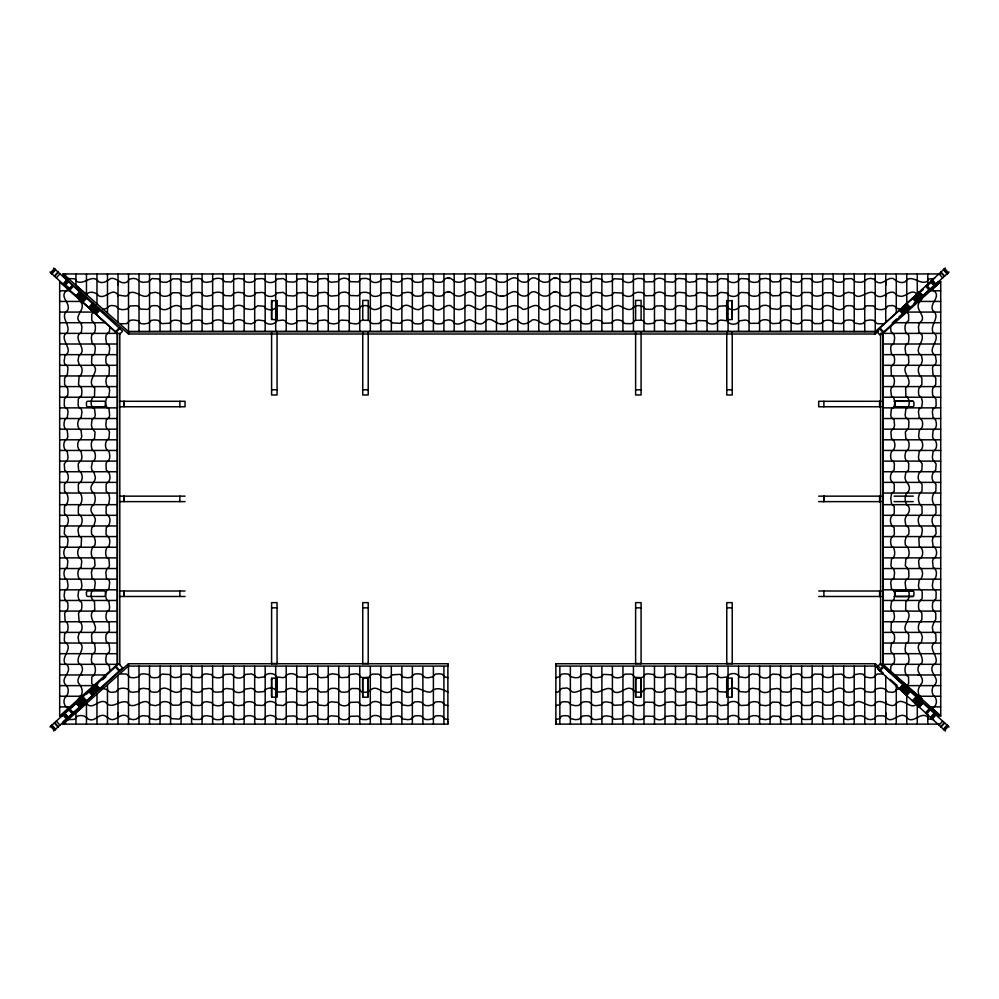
<?xml version="1.0" encoding="UTF-8"?>
<svg xmlns="http://www.w3.org/2000/svg" width="999" height="999" viewBox="0 0 999 999"><rect width="100%" height="100%" fill="white"/><g stroke="black" fill="none" stroke-linecap="round" stroke-linejoin="round"><path stroke-width="1.5" d="M59.678 715.996L59.678 281.706L117.407 333.366L119.805 333.366L119.793 664.335L117.407 664.335L59.678 715.996L62.063 715.996L75.924 703.596M65.422 724.05L65.422 722.04C67.395 716.87 75.262 722.252 76.399 716.745C80.282 714.372 85.602 715.571 88.199 719.105C93.419 721.715 96.266 717.282 100.212 715.759C105.869 713.436 107.817 719.979 112.737 719.655C117.932 718.968 121.441 712.624 127.785 716.47L129.258 718.743L133.004 719.667L136.164 719.168L138.998 717.22A8.679 7.842 0 0 1 142.932 715.696L148.114 716.121L150.387 718.756L155.869 719.63L158.566 719.118L160.926 716.37C164.161 715.309 169.48 714.984 171.353 718.581L179.008 719.143L181.631 716.695L186.139 715.734L189.66 716.058L193.619 719.405L199.65 719.48L201.311 718.943L203.659 716.133L206.781 715.671L211.925 716.62L213.099 718.568C216.833 720.491 222.502 720.316 224.725 716.295L231.256 716.021L234.216 718.843L238.124 719.655L243.219 719.005L245.542 716.221C249.425 714.997 254.021 715.434 256.169 719.093L262.437 719.467L264.248 718.706C266.508 714.06 274.737 714.485 276.985 718.993L283.279 719.517L287.762 716.208L293.494 715.896L295.579 716.358L297.914 718.893L303.883 719.442L306.968 718.468L308.216 716.47L314.348 715.746L316.558 716.308L318.906 719.03L324.65 719.605L326.973 719.105L329.295 716.37L331.368 715.771L337.849 716.383C340.334 720.816 348.127 721.078 350.249 716.333L358.329 716.108L360.564 718.805L362.425 719.492L366.271 719.63L369.992 718.356C371.94 713.998 379.782 714.809 381.918 718.855L389.56 719.28L392.207 716.708L397.415 715.821L400.212 716.271L402.759 718.943L407.717 719.655L410.564 719.292L414.672 715.908L418.082 715.671L421.066 716.033L425.124 719.417L428.409 719.655L432.842 718.643L435.489 715.958L438.836 715.659L442.045 716.021L444.443 718.668L447.877 719.617M75.949 724.05L75.949 712.699L86.463 703.371L86.463 724.05M96.965 724.05L96.965 693.88M107.467 724.05L107.467 685.027M117.994 724.05L117.994 676.148M128.509 724.05L128.509 667.282M128.509 334.003L128.509 331.593L63.087 273.951L63.087 276.361L128.509 334.003L875.249 334.003L878.745 330.919M139.011 724.038L139.011 666.108M149.525 724.05L149.525 666.121M160.052 724.05L160.052 666.146M170.567 724.038L170.567 666.158M179.857 596.478L179.857 591.008M179.857 501.623L179.857 496.153M179.857 406.768L179.857 401.298M181.081 724.05L181.081 666.183M191.583 724.05L191.583 666.196M202.098 724.05L202.098 666.221M212.625 724.05L212.625 666.246M223.127 724.05L223.127 666.258M233.641 724.05L233.641 666.283M244.156 724.05L244.156 666.296M254.683 724.05L254.683 666.321M265.185 724.05L265.185 666.345M271.603 332.467L271.603 394.98L277.06 394.98L277.073 332.467M271.603 319.618L271.603 300.412M275.687 724.038L275.687 666.358M277.073 319.618L277.073 300.412M286.214 724.038L286.214 666.37M296.703 724.038L296.703 666.395M307.242 724.038L307.242 666.42M317.744 724.038L317.744 666.433M328.259 724.038L328.259 666.458M338.761 724.038L338.773 666.47M349.263 724.038L349.263 666.495M359.777 724.038L359.777 666.508M362.749 332.467L362.737 394.98L368.206 394.98L368.206 332.467M362.749 319.618L362.749 300.412L368.206 300.412L368.206 319.618M370.304 724.038L370.304 666.533M380.819 724.038L380.819 666.545M391.333 724.038L391.333 666.57M401.86 724.038L401.86 666.583M412.362 724.038L412.362 666.608M422.877 724.038L422.877 666.633M433.391 724.038L433.391 666.645M443.906 724.038L443.906 666.67M447.877 724.113L447.877 663.736L128.496 663.748L63.074 721.778L63.074 724.113L447.877 724.113L447.877 721.765M939.135 724.113L555.869 724.113L555.869 663.736L875.249 663.736L879.844 667.807M559.852 724.038L559.852 666.67M570.367 724.038L570.367 666.645M580.869 724.038L580.869 666.633M591.396 724.038L591.396 666.608M601.885 724.038L601.885 666.583M612.412 724.038L612.412 666.57M622.926 724.038L622.926 666.545M633.441 724.038L633.441 666.533M635.626 332.467L635.626 394.98L641.083 394.98L641.083 332.467M635.626 319.618L635.626 300.412L641.096 300.412L641.096 319.618M643.968 724.038L643.968 666.508M654.482 724.038L654.482 666.483M664.984 724.038L664.984 666.47M675.486 724.038L675.486 666.458M686.001 724.038L686.001 666.433M696.515 724.038L696.515 666.408M707.042 724.038L707.042 666.395M717.544 724.038L717.544 666.37M726.76 332.467L726.76 394.98L732.23 394.98L732.23 332.467M726.76 319.618L726.76 300.412M728.059 724.038L728.059 666.358M732.23 319.618L732.23 300.412M738.573 724.038L738.573 666.333M749.063 724.038L749.063 666.308M759.602 724.038L759.602 666.296M770.104 724.038L770.104 666.283M780.619 724.038L780.619 666.258M791.121 724.038L791.121 666.233M801.66 724.038L801.66 666.221M812.162 724.038L812.162 666.196M822.676 724.038L822.676 666.183M833.178 724.038L833.178 666.158M917.282 274.026L917.282 294.555L923.151 289.385L875.249 331.593L833.178 331.518L833.178 274.026M843.705 724.038L843.705 666.133M854.22 724.038L854.22 666.121M864.734 724.038L864.747 666.096M875.236 724.038L875.236 667.282M875.249 334.003L875.249 331.593L128.509 331.593L191.596 331.468L191.596 274.013M885.751 724.038L885.751 676.148M933.615 719.58L928.633 718.955L927.347 716.745C920.079 711.113 912.549 725.561 906.418 716.932C899.1 710.601 891.67 725.736 885.763 716.807L885.763 712.899M896.278 724.038L896.278 685.027M906.78 724.038L906.78 695.267M917.294 724.038L917.294 703.533C910.613 710.776 904.882 698.089 897.402 702.297C891.183 711.4 884.065 698.164 876.235 702.334L874.212 704.944C867.294 708.628 858.828 695.891 853.433 704.72L848.413 705.681L844.255 704.395C842.494 700.374 835.863 701.186 833.054 703.596M927.796 724.038L927.796 714.035M117.283 599.288L117.407 333.366L117.407 664.335L117.283 600.461L59.74 600.461M940.646 290.809L930.544 290.809L940.721 281.706L882.991 333.366L882.991 664.335L940.721 715.996L940.721 281.706L938.323 281.706L914.073 303.396M117.994 296.428L118.007 295.08C112.412 286.601 105.969 299.513 98.826 295.841C96.179 292.133 89.111 290.647 86.463 294.43L86.463 274.013M170.579 294.106L170.579 274.013M833.178 704.595L833.178 703.808M885.751 702.834L885.763 701.473M633.304 307.904L635.314 305.894L638.523 305.569L641.92 305.869L643.955 307.58M359.815 690.234L361.825 691.982L365.222 692.282L368.431 691.957L370.492 689.847M370.354 690.159C377.46 683.678 382.867 696.066 390.447 691.508C396.166 682.841 403.246 694.829 410.389 691.945C416.233 683.528 423.539 693.019 430.669 692.107C435.739 686.338 442.482 688.96 447.939 692.232M633.378 307.729C628.683 312.287 623.376 307.055 618.856 305.607C612.787 304.395 608.054 313.736 602.135 307.692C597.065 301.486 591.308 309.253 586.113 309.553C580.881 309.365 575.674 301.573 570.354 307.442C565.272 313.848 560.002 305.594 554.695 305.594C550.099 306.368 546.728 312.45 540.884 308.616C535.414 301.011 529.32 309.603 523.026 309.378C516.008 303.359 510.851 305.607 503.908 309.465A7.83 7.03 0 0 1 502.947 309.378M822.664 322.065L823.263 321.166C826.623 319.805 832.13 319.218 833.928 323.177L841.707 323.651L845.878 320.267L849.4 319.98L852.447 320.392L854.982 323.139L859.789 323.938L863.049 323.526L865.446 320.729L870.154 319.967L873.388 320.279L877.209 323.664L883.116 323.801M128.521 307.542L130.17 305.944L136.463 305.731L138.187 306.268L140.497 309.053L146.903 309.378L148.651 308.828L151.086 306.081L153.846 305.594L157.567 305.794L160.514 308.516C167.932 313.261 172.802 302.01 180.394 306.681L182.53 309.028L190.797 308.616C192.395 304.383 199.138 304.807 202.098 307.08M181.019 675.799L180.494 676.56C177.16 677.946 171.603 678.558 169.842 674.562L162.075 674.063L157.904 677.472L154.408 677.772L151.324 677.372L148.776 674.6L144.018 673.788L140.722 674.188L138.299 677.01L133.616 677.797L130.382 677.472L126.536 674.063L120.629 673.925M328.259 690.321L330.657 688.498L334.116 688.274L337.038 688.661L341.134 692.032L344.505 692.245L347.527 691.882L351.536 688.511L357.879 688.573L359.777 690.134M749.063 675.499L747.727 677.135L745.366 677.709L739.597 676.91C737.374 672.302 729.083 672.477 726.872 677.035L720.729 677.659L718.631 676.985C716.358 672.464 708.316 672.639 705.943 676.947L697.926 677.235L695.604 674.662L689.597 673.838L687.287 674.375L684.902 677.122L682.854 677.684L676.872 677.26L674.3 674.425L671.166 673.801L665.883 674.575L664.01 677.047L662.062 677.634L655.794 677.235L653.558 674.487L648.051 673.801L645.441 674.213L643.194 676.935L641.37 677.609L634.84 677.322L632.617 674.65L630.806 674.063L624.8 674.2L622.202 676.698C618.93 678.408 613.461 678.608 611.55 674.824L603.558 674.362L601.011 677.047L596.078 677.772L593.219 677.409L589.085 674.025L585.714 673.788L582.704 674.138L578.608 677.522L575.312 677.772L570.928 676.773L568.256 674.075L564.885 673.788L561.675 674.15L559.29 676.798L555.869 677.734M254.695 322.227L256.006 320.629L258.329 320.042L264.148 320.816C266.396 325.387 274.625 325.249 276.86 320.729L282.979 320.08L285.115 320.741C287.412 325.237 295.417 325.1 297.814 320.804L305.819 320.517L308.154 323.077L314.148 323.876L316.471 323.351L318.856 320.617L324.513 320.005L326.898 320.479L329.458 323.301L333.853 323.938L337.862 323.152L339.747 320.691L341.67 320.117L347.952 320.504L350.199 323.239L355.681 323.913L358.291 323.514L360.552 320.816L362.375 320.142L368.893 320.429L371.128 323.077L372.939 323.651L378.946 323.539L381.556 321.054C384.815 319.368 390.297 319.118 392.207 322.902L400.199 323.364L402.759 320.691L407.692 319.98L410.552 320.342L414.685 323.701L418.057 323.938L421.054 323.589L425.162 320.217L428.459 319.98L432.829 320.966L435.514 323.651L438.898 323.938L442.095 323.576L444.468 320.941C447.739 319.368 452.522 319.168 454.183 323.089C460.214 326.486 464.373 320.242 469.617 319.668C474.513 320.966 479.732 327.347 484.915 321.616C489.922 315.746 494.93 323.114 499.85 323.851A7.83 7.03 0 0 0 500.811 323.763M359.79 307.58L361.838 305.856L365.234 305.569L368.444 305.881L370.479 307.954M359.79 307.68L357.892 309.253L351.536 309.315L347.54 305.969L341.146 305.819L337.038 309.166L334.128 309.54L330.669 309.328L326.523 305.956L323.751 305.582L318.569 306.418L316.096 309.116L313.374 309.54L309.565 309.303L306.755 306.568L303.034 305.756L297.552 306.593L296.303 308.391C292.645 310.115 286.963 310.214 284.827 306.193L278.434 305.781L276.623 306.543C274.338 311.126 266.159 310.701 263.886 306.256L257.717 305.731L253.184 309.091L250.899 309.503L245.117 308.716C243.157 304.158 234.653 304.158 232.53 308.616L226.411 309.353L224.263 308.654L221.691 306.019L219.555 305.644L213.886 306.131L211.626 308.828L209.528 309.44L203.172 308.828L202.098 307.118M643.968 690.134L645.866 688.573L652.222 688.511L656.218 691.882L659.253 692.245L662.612 692.032L666.72 688.661L669.63 688.274L673.089 688.498L675.486 690.309M328.259 690.359L326.511 691.895L320.304 692.082L316.084 688.711L309.553 688.523L306.743 691.271L303.034 692.095L297.54 691.246L296.291 689.435C292.645 687.712 286.925 687.612 284.827 691.658L278.434 692.07L276.611 691.296C274.363 686.688 266.121 687.112 263.886 691.583L257.705 692.12L255.744 691.433L253.172 688.736L250.886 688.323L245.117 689.11C243.157 693.681 234.628 693.706 232.53 689.21L226.398 688.473L224.263 689.173L221.678 691.82L216.146 692.195L213.886 691.708L211.613 688.998L209.515 688.386L203.172 688.998C201.486 693.331 195.379 692.856 191.92 691.158L190.784 689.21L185.002 688.373L182.517 688.798L180.382 691.158C172.777 695.866 167.932 684.54 160.502 689.31L157.567 692.045L153.846 692.245L151.074 691.77L148.639 688.998L143.469 688.286L140.484 688.773L138.174 691.57L133.142 692.27L130.157 691.895L127.922 689.198C123.901 687.512 118.244 687.649 115.909 691.845L112.575 692.27A4.608 4.158 0 0 1 107.467 689.76M502.947 296.016A6.818 6.119 0 0 0 503.958 296.091C508.678 295.017 513.811 288.099 518.681 293.881C521.515 296.978 527.909 297.04 530.182 292.957C536.251 288.574 539.61 297.078 545.529 296.079C550.961 296.478 552.872 288.411 559.19 293.132L561.675 295.854L564.897 296.216L568.244 295.929L572.302 292.557L578.596 292.482L582.667 295.854L585.639 296.216L589.06 295.979L593.181 292.62L596.028 292.257L600.998 292.969L603.558 295.629L606.381 296.054L611.55 295.18L614.185 292.62L621.84 293.057C623.913 296.965 631.83 297.939 633.753 293.544L637.512 292.27L641.346 292.42L643.194 293.107L645.416 295.779L653.496 295.542C655.594 290.771 663.423 291.134 665.908 295.504L672.414 296.104L674.462 295.504L676.798 292.794L679.12 292.307L684.852 292.869L687.212 295.592L689.447 296.141L695.541 295.404L696.79 293.406L699.924 292.457L705.856 293.019L708.179 295.542L710.314 295.991L716.021 295.667L720.529 292.382L726.773 292.919C729.033 297.415 737.237 297.777 739.51 293.169L741.358 292.42L747.614 292.819C749.725 296.541 754.382 296.84 758.229 295.654L760.551 292.894L765.671 292.257L769.542 293.069L772.502 295.866L779.033 295.592C781.243 291.558 786.937 291.433 790.659 293.344L791.82 295.267L796.965 296.216L800.074 295.754L802.434 292.957L804.095 292.432L810.139 292.507L814.098 295.829L817.632 296.154L822.115 295.192L824.737 292.769L830.931 292.732L832.991 294.106M128.521 307.717L127.922 308.629C123.913 310.302 118.257 310.177 115.921 306.006L112.587 305.582A4.608 4.133 0 0 0 107.48 308.067L103.322 309.303M822.664 322.115L820.991 323.501L814.472 323.651L810.451 320.317L804.457 320.105L802.597 320.592L800.324 323.364L797.577 323.913L791.945 323.089L790.746 321.178C787.224 319.205 781.318 319.131 779.22 323.214L772.776 323.651L771.016 322.839C768.805 318.344 760.414 318.806 758.366 323.289L750.274 323.364L747.739 320.629L745.416 320.042L739.61 320.829C737.374 325.399 729.12 325.262 726.885 320.729L720.779 320.08L718.643 320.754C716.345 325.237 708.341 325.087 705.943 320.804L697.926 320.517L695.591 323.077L689.61 323.876L687.275 323.351L684.902 320.629L679.245 320.017L676.86 320.492L674.3 323.301L669.892 323.938L665.883 323.152L664.01 320.691L662.075 320.117L655.806 320.504L653.558 323.239L648.064 323.913L645.454 323.514L643.194 320.816L641.383 320.142L634.852 320.429L632.617 323.077L630.819 323.664L624.8 323.539L622.19 321.054C618.918 319.355 613.473 319.131 611.55 322.902L603.558 323.364L600.986 320.704L596.053 319.98L593.194 320.342L589.073 323.701L585.689 323.938L582.692 323.589L578.596 320.217L575.299 319.98L570.916 320.966L568.231 323.651L564.86 323.938L561.663 323.576L559.278 320.941C555.132 318.169 551.273 320.554 548.888 323.401C542.207 326.648 538.598 318.356 532.367 319.867C528.746 322.902 523.089 326.248 518.831 321.616C513.836 315.746 508.816 323.114 503.908 323.851A7.83 7.03 0 0 1 502.947 323.763M181.081 675.624L182.805 674.213L189.348 674.1L193.356 677.447L199.363 677.634L201.186 677.135L203.459 674.35L206.256 673.813L211.825 674.662L213.012 676.585C216.571 678.571 222.452 678.583 224.55 674.5L231.019 674.088L232.742 674.924C234.965 679.432 243.356 678.92 245.392 674.425L251.511 673.888L254.683 675.461M932.704 288.886L933.378 290.209A3.234 2.91 90 0 0 934.102 290.809C941.308 297.315 929.245 302.997 932.679 310.289C941.508 317.02 929.27 324.438 933.116 332.642L935.376 334.128C939.597 341.208 926.36 349.937 935.376 355.519L936.263 361.064L935.751 363.798L933.016 366.183L932.479 367.944L932.929 374.088L934.015 375.936L940.646 375.949M749.063 675.461L752.247 673.888L758.353 674.425C760.389 678.92 768.78 679.42 771.003 674.924L772.726 674.088L779.195 674.5C781.305 678.583 787.187 678.571 790.733 676.585L791.92 674.662L797.489 673.801L800.286 674.337L802.572 677.135L804.382 677.634L810.389 677.447L814.41 674.1L820.941 674.2L822.676 675.624M254.695 322.277L251.461 323.838L245.379 323.289C243.344 318.793 234.952 318.356 232.73 322.827L230.969 323.651L224.525 323.214C222.452 319.118 216.521 319.205 213.012 321.166L211.813 323.089L206.169 323.913L203.434 323.364L201.149 320.592L199.3 320.105L193.307 320.317L189.273 323.639L185.514 323.851L182.767 323.501L180.494 321.166C177.123 319.792 171.628 319.218 169.818 323.177L162.038 323.651L157.879 320.267L154.358 319.98L151.311 320.392L148.764 323.139L143.968 323.938L140.697 323.526L138.299 320.729L133.591 319.967L130.37 320.279L126.548 323.664L120.629 323.788M80.17 696.253A2.972 2.672 -90 0 0 81.606 694.367C83.529 689.497 80.569 685.901 78.147 682.467C76.548 675.799 85.552 672.677 81.344 665.334L78.734 663.274C75.062 656.281 87.762 647.727 78.958 642.245L78.009 637.162L79.283 632.954C83.267 630.968 82.917 623.151 79.083 620.941L78.509 613.224L81.593 609.215L81.906 606.206L81.618 602.547L78.921 599.962L78.009 595.854L78.634 590.746L81.394 588.498L81.943 585.751L81.156 580.032L79.258 578.833C77.285 575.461 76.985 569.318 81.106 567.332L81.768 561.101L81.031 559.003C76.561 556.868 76.548 548.314 81.119 546.328L81.543 538.211L78.909 535.639L78.022 530.107L78.571 527.472L80.357 525.973M170.754 294.243C168.007 296.753 161.289 297.54 159.503 293.531L155.345 292.257L150.325 293.207C144.905 301.985 136.463 289.323 129.545 292.982L127.522 295.579L125.487 296.116L118.007 295.08M170.754 703.683C168.019 701.136 161.264 700.386 159.49 704.407L155.332 705.681L150.312 704.72C144.93 695.903 136.451 708.628 129.545 704.944L127.51 702.334C119.243 699.113 112.188 710.726 105.382 701.985C98.327 698.95 92.67 710.726 86.426 703.421M832.991 280.369L837.087 282.267L841.096 282.18L842.819 281.643L845.179 278.908L851.585 278.571L855.631 281.893L860.813 282.317A8.679 7.792 0 0 0 864.747 280.806L867.582 278.871L870.728 278.371L874.487 279.295L875.961 281.543C883.241 286.101 886.525 276.96 893.156 278.521C896.553 280.931 900.087 283.903 904.932 281.98C911.438 272.677 919.579 285.889 927.334 281.268L928.62 279.071L934.602 278.496M832.991 294.243C835.738 296.753 842.457 297.54 844.255 293.531L848.401 292.257L853.421 293.219C858.84 301.985 867.282 289.323 874.2 292.982L876.235 295.592C882.579 299.113 885.851 292.894 890.996 292.245C895.179 291.046 895.903 296.391 899.699 296.141C906.056 297.802 911.563 287.55 917.332 294.518M170.754 280.369L166.658 282.255L162.662 282.18L160.926 281.631L158.579 278.908L152.16 278.559L148.114 281.893L142.932 282.317A8.679 7.792 0 0 1 139.011 280.794L136.176 278.858L133.017 278.371L129.258 279.283L127.797 281.531C120.504 286.089 117.233 276.96 110.589 278.521C107.205 280.931 103.659 283.891 98.826 281.968C92.32 272.677 84.178 285.889 76.411 281.268L75.674 279.47L74.201 278.746L68.319 278.559L63.087 273.951L940.671 273.951M833.004 703.82L830.931 705.194L824.737 705.169L822.115 702.722L817.607 701.76L814.098 702.085L810.139 705.431L804.108 705.506L802.447 704.982L800.087 702.16L796.965 701.698L791.82 702.659L790.659 704.595C786.937 706.518 781.243 706.368 779.033 702.322L772.502 702.047L769.555 704.869L765.671 705.681L760.551 705.044L758.229 702.26C754.382 701.061 749.725 701.398 747.614 705.107L741.358 705.519L739.522 704.757C737.262 700.137 729.02 700.486 726.785 705.007L720.529 705.556L716.021 702.247L710.326 701.922L708.204 702.372L705.868 704.907L699.937 705.481L696.803 704.52L695.554 702.522L689.46 701.76L687.212 702.322L684.864 705.057L679.145 705.631L676.81 705.144L674.475 702.409L672.427 701.81L665.921 702.409C663.448 706.817 655.569 707.167 653.508 702.372L645.429 702.122L643.206 704.832L641.358 705.519L637.524 705.669L633.766 704.395C631.83 700.024 623.963 700.836 621.853 704.869L614.21 705.319L611.563 702.747L606.381 701.847L603.558 702.297L600.998 704.969L596.041 705.681L593.194 705.319L589.085 701.935L585.676 701.698L582.679 702.06L578.621 705.444L575.349 705.694L570.916 704.682L568.281 701.985L564.947 701.685L561.725 702.047L559.303 704.707L555.869 705.656M170.754 280.232L172.827 278.858L179.008 278.883L181.631 281.318L186.114 282.28L189.66 281.955L193.619 278.634L199.663 278.546L201.323 279.083L203.671 281.88L206.781 282.342L211.938 281.393L213.099 279.47C216.808 277.56 222.502 277.685 224.725 281.718L231.256 281.993L234.203 279.196L238.087 278.384L243.207 279.021L245.517 281.78C249.363 282.967 254.021 282.655 256.144 278.946L262.4 278.546L264.236 279.295C266.508 283.891 274.725 283.541 276.973 279.046L283.229 278.509L287.724 281.793L293.444 282.118L295.567 281.668L297.889 279.146L303.833 278.584L306.955 279.533L308.216 281.531L314.31 282.267L316.546 281.718L318.906 278.996L324.638 278.434L326.96 278.921L329.295 281.631L331.343 282.23L337.837 281.631C340.334 277.26 348.151 276.898 350.249 281.668L358.341 281.905L360.552 279.221L362.412 278.546L366.246 278.396L370.005 279.67C371.915 284.053 379.832 283.092 381.918 279.183L389.56 278.746L392.195 281.306L397.377 282.18L400.199 281.743L402.747 279.096L407.717 278.384L410.577 278.746L414.697 282.105L418.106 282.342L421.091 281.98L425.149 278.609L431.443 278.684L435.502 282.055L438.861 282.342L442.07 281.98L444.567 279.258C450.874 274.538 452.784 282.605 458.216 282.205C464.135 283.204 467.507 274.688 473.563 279.083C475.886 283.054 481.968 283.241 485.052 280.032C489.91 274.213 495.067 281.131 499.787 282.218A6.818 6.119 0 0 0 500.811 282.143L502.947 282.292A6.818 6.119 0 0 0 503.958 282.218C508.691 281.131 513.836 274.226 518.706 280.032C521.79 283.241 527.872 283.054 530.182 279.083C536.251 274.7 539.61 283.204 545.529 282.205C550.961 282.605 552.872 274.538 559.19 279.258L561.675 281.98L564.897 282.342L568.244 282.055L572.302 278.684L578.596 278.609L582.667 281.98L585.639 282.342L589.06 282.105L593.181 278.746L596.028 278.384L600.998 279.096L603.558 281.755L606.381 282.18L611.55 281.306L614.185 278.746L621.84 279.183C623.913 283.092 631.83 284.066 633.753 279.67L637.512 278.396L641.346 278.546L643.194 279.233L645.416 281.905L653.496 281.668C655.594 276.898 663.423 277.26 665.908 281.631L672.414 282.23L674.462 281.631L676.798 278.921L679.12 278.434L684.852 278.996L687.212 281.718L689.447 282.267L695.541 281.531L696.79 279.533L699.924 278.584L705.856 279.146L708.179 281.668L710.314 282.118L716.021 281.793L720.529 278.509L726.773 279.058C729.033 283.541 737.237 283.903 739.51 279.295L741.358 278.546L747.614 278.946C749.725 282.667 754.382 282.967 758.229 281.78L760.551 279.021L765.671 278.384L769.542 279.196L772.502 281.993L779.033 281.718C781.243 277.685 786.937 277.56 790.659 279.47L791.82 281.393L796.965 282.342L800.074 281.88L802.434 279.083L804.095 278.559L810.139 278.634L814.098 281.955L817.632 282.28L822.115 281.318L824.737 278.896L830.931 278.858L832.991 280.232M170.754 294.106L172.827 292.732L179.008 292.757L181.631 295.192L186.114 296.154L189.66 295.829L193.619 292.507L199.663 292.42L201.323 292.957L203.671 295.754L206.781 296.216L211.938 295.267L213.099 293.344C216.808 291.433 222.502 291.558 224.725 295.592L231.256 295.866L234.203 293.069L238.087 292.257L243.207 292.894L245.517 295.654C249.363 296.84 254.021 296.528 256.144 292.819L262.4 292.42L264.236 293.169C266.508 297.764 274.725 297.415 276.973 292.919L283.229 292.382L287.724 295.667L293.444 295.991L295.567 295.542L297.889 293.019L303.833 292.457L306.955 293.406L308.216 295.404L314.31 296.141L316.546 295.592L318.906 292.869L324.638 292.307L326.96 292.794L329.295 295.504L331.343 296.104L337.837 295.504C340.334 291.134 348.151 290.771 350.249 295.542L358.341 295.779L360.552 293.094L362.412 292.42L366.246 292.27L370.005 293.544C371.915 297.927 379.832 296.965 381.918 293.057L389.56 292.62L392.195 295.18L397.377 296.054L400.199 295.617L402.747 292.969L407.717 292.257L410.577 292.62L414.697 295.979L418.106 296.216L421.091 295.854L425.149 292.482L431.443 292.557L435.502 295.929L438.861 296.216L442.07 295.854L444.567 293.132C450.874 288.411 452.784 296.478 458.216 296.079C464.135 297.078 467.507 288.561 473.563 292.957C475.874 296.953 482.005 297.103 485.077 293.881C489.935 288.099 495.067 295.017 499.787 296.091A6.818 6.119 0 0 0 500.811 296.016M643.968 690.197L641.92 691.982L638.523 692.27L635.314 691.957L633.266 689.834M59.74 375.949L66.371 375.949L67.457 374.088L67.907 367.944L67.37 366.183L64.635 363.798L64.123 361.064L65.01 355.519C74.038 349.925 60.802 341.208 65.022 334.128L67.27 332.642C71.129 324.438 58.879 317.02 67.707 310.289C71.129 302.997 59.078 297.315 66.284 290.809A3.234 2.91 -90 0 0 67.02 290.209L67.695 288.886L59.678 281.706M93.869 525.874L95.33 520.566A21.129 18.993 -90 0 0 95.28 519.155C94.53 514.585 88.849 512.275 91.771 506.518L93.694 504.67M50.699 272.739L54.396 268.706M50.862 272.889L54.558 268.856M51.024 273.039L54.72 269.006M51.536 273.501L55.232 269.468M51.698 273.651L55.382 269.605M51.936 273.863L55.619 269.83M54.308 276.036L57.992 272.015M54.658 276.361L58.317 272.302M56.319 277.884L60.015 273.851M63.087 284.091L66.858 280.12M63.324 284.303L66.983 280.244M63.412 284.378L67.095 280.357M63.611 284.565L67.308 280.532L63.736 284.678M64.023 284.94L67.707 280.906M64.448 285.327L68.132 281.306M64.798 285.652L68.481 281.618M68.719 289.248L72.403 285.214M69.206 289.698L72.865 285.627M69.53 289.985L73.227 285.964M69.693 290.135L73.389 286.114M75.999 295.916L79.683 291.883M76.236 296.129L79.92 292.108M80.357 292.495L76.873 296.728M77.235 297.053L80.956 293.044M81.056 293.132L77.36 297.165L81.144 293.219M77.71 297.477L81.406 293.456M78.347 298.077L82.043 294.043L78.459 298.177M78.759 298.439L82.455 294.418M79.221 298.863L82.88 294.805M79.458 299.088L83.154 295.055M80.145 299.712L83.829 295.679M80.22 299.787L83.916 295.766M80.632 300.162L84.216 296.041M81.743 301.186L85.439 297.153M81.831 301.261L85.527 297.227M82.917 302.26L86.613 298.226M88.699 307.555L92.395 303.521M89.935 306.83L92.707 303.808M89.148 307.967L92.845 303.946M89.823 308.579L93.519 304.558M89.997 308.753L93.594 304.633M90.322 309.041L93.918 304.92M90.659 309.353L94.48 305.444M90.921 309.59L94.618 305.569M91.234 309.877L94.93 305.844M91.596 310.214L95.38 306.256M91.721 310.327L95.479 306.356M92.02 310.602L95.717 306.568M92.158 310.726L95.854 306.693L92.208 310.776M92.532 311.064L96.316 307.13M92.895 311.401L96.591 307.367M93.094 311.576L96.741 307.517L93.119 311.613M94.243 312.637L97.927 308.604M94.718 313.074L98.414 309.041M95.38 313.674L99.076 309.64M95.692 313.961L99.388 309.927M95.892 314.148L99.7 310.227M115.347 331.98L119.043 327.947M115.959 332.53L119.655 328.509M119.78 334.178L122.552 331.156L53.646 268.019M877.372 666.832L880.144 663.811L949.05 726.947M879.345 670.491L883.041 666.47M879.957 671.053L883.653 667.02M899.3 688.773L902.996 684.752M899.425 688.885L903.108 684.852M899.612 689.073L903.308 685.039M899.924 689.36L903.62 685.326M900.586 689.959L904.282 685.926M901.073 690.396L904.757 686.363M902.209 691.445L905.881 687.387M902.409 691.633L906.105 687.599M902.684 691.87L906.43 687.899L902.796 691.982M903.096 692.257L906.792 688.224M903.283 692.432L906.98 688.398M903.521 692.644L907.204 688.611L903.62 692.744M903.708 692.819L907.404 688.786M904.07 693.156L907.766 689.123M904.382 693.431L908.079 689.41L904.52 693.556M904.644 693.681L908.341 689.647M904.982 693.98L908.678 689.959M905.082 694.08L908.778 690.047M909.003 690.247L905.306 694.28L909.177 690.421M906.155 695.054L909.852 691.033M906.293 695.192L909.065 692.17M906.605 695.479L910.301 691.445M912.387 700.774L916.083 696.74M913.473 701.773L917.169 697.739M913.561 701.847L917.257 697.814M918.368 698.838L914.672 702.859L918.468 698.925M915.084 703.234L918.855 699.288M915.846 703.945L919.542 699.912M916.12 704.195L919.779 700.137M916.545 704.582L920.241 700.561M920.541 700.823L916.845 704.857L920.653 700.923M917.594 705.544L921.29 701.523M917.944 705.868L921.54 701.748M918.069 705.981L921.74 701.922M922.127 702.272L918.431 706.305L922.214 702.359M918.605 706.468L922.339 702.472M919.08 706.892L922.764 702.871M919.317 707.117L923.001 703.084M925.611 712.886L929.307 708.865M925.773 713.036L929.47 709.015M929.794 709.302L926.098 713.336L927.984 711.363M926.597 713.786L930.281 709.752M930.519 717.382L934.202 713.348M930.868 717.694L934.552 713.673M931.293 718.094L934.977 714.06M931.567 718.343L935.264 714.322M931.655 718.431L935.389 714.435M931.905 718.643L935.588 714.622M932.017 718.756L935.676 714.697M932.142 718.88L935.888 714.897M938.985 725.149L942.681 721.116M940.683 726.698L944.342 722.639M941.008 726.985L944.692 722.964M943.381 729.17L947.064 725.137M943.618 729.395L947.302 725.349M943.768 729.532L947.464 725.499M944.28 729.994L947.976 725.961M944.442 730.144L948.138 726.111M944.604 730.294L948.301 726.261M93.744 504.657C95.742 501.548 95.742 496.153 93.744 493.044M906.655 493.044C904.644 496.153 904.644 501.548 906.655 504.657M907.629 429.158L908.665 427.472L908.915 421.665L908.378 419.605L905.681 417.357L905.131 415.01L905.893 408.803C910.601 407.005 910.176 398.226 905.918 396.328L905.618 387.924L907.979 385.826C912.799 378.346 899.075 370.454 908.066 364.473L908.828 362.724L908.516 356.181L905.781 353.746L905.069 348.476L905.556 345.479L908.341 343.169L909.04 338.112L908.665 335.065L905.993 332.792C904.345 328.783 904.345 323.027 908.578 320.679L908.665 314.323L906.78 312.075M49.95 726.947L117.457 665.084M118.307 664.323L118.856 663.811L122.552 667.844L53.646 730.981M877.846 329.882L945.354 268.019M881.018 334.39L880.144 335.189L876.448 331.156M881.543 333.916L949.05 272.053M78.234 701.523L82.855 697.389M86.314 694.293L97.865 683.965M102.485 679.832L105.944 676.735M892.132 323.027L896.752 318.893M899.063 316.833L903.683 312.699M447.877 663.736L447.877 666.083L128.496 666.083L63.074 724.113L65.422 722.04M926.647 286.301L931.068 282.405M93.606 685.626L91.733 683.378L91.808 677.01C95.979 674.587 96.079 668.955 94.393 664.897L91.721 662.624L91.359 659.577L92.045 654.52L94.83 652.21L95.317 649.213L94.618 643.955L91.871 641.52L91.558 634.977L92.32 633.216C101.311 627.235 87.587 619.343 92.407 611.863L94.768 609.765L94.468 601.361C90.21 599.462 89.785 590.684 94.505 588.886L95.255 582.679L94.705 580.344L92.008 578.096L91.409 572.564L92.32 568.968L95.055 565.709L94.555 559.228C90.347 557.23 90.847 551.298 92.358 547.689L92.944 547.24M920.529 621.553L921.902 619.467L921.877 613.224L918.793 609.215L918.493 606.206L918.768 602.547L922.089 598.613L922.252 592.557L921.765 590.746L918.993 588.498L918.443 585.751L919.23 580.032L921.128 578.833C923.101 575.461 923.413 569.318 919.28 567.332L918.618 561.101L919.355 559.003C923.838 556.868 923.838 548.314 919.28 546.328L918.843 538.211L921.478 535.639L922.364 530.107L921.827 527.472L920.029 525.973M934.427 621.553L935.801 619.467L935.776 613.224L932.691 609.203L932.379 606.206L932.666 602.547L936.001 598.551L936.138 592.469L935.638 590.709L932.866 588.448L932.329 585.601L933.153 579.994L935.052 578.808C937 575.387 937.274 569.293 933.141 567.282L932.529 560.988L933.278 558.965C937.761 556.818 937.699 548.264 933.141 546.291L932.354 540.471L932.766 538.149L936.125 533.741L935.688 527.41C931.33 525.087 930.593 516.945 935.151 514.585L936.001 513.049L935.851 506.431C931.168 503.221 931.155 494.468 935.851 491.258L936.001 484.64L935.151 483.116C930.593 480.756 931.33 472.589 935.688 470.279L936.125 463.961L932.754 459.54L932.354 457.217L933.141 451.411C937.699 449.425 937.761 440.871 933.278 438.736L932.529 436.7L933.141 430.407C937.274 428.396 937 422.302 935.052 418.881L933.153 417.694L932.329 412.088L932.866 409.253L935.626 406.98L936.138 405.219L936.001 399.15L932.666 395.154L932.379 391.483L932.691 388.486L935.776 384.478L935.801 378.221L934.427 376.136M934.202 621.615L932.317 627.022L933.016 631.505L935.751 633.89L936.1 640.384L935.376 642.17C926.36 647.764 939.597 656.48 935.376 663.573L933.116 665.059C927.834 672.851 941.008 678.096 934.564 685.102C931.293 687.362 931.405 693.668 934.115 696.253M919.567 322.714C928.046 317.045 915.109 310.527 918.78 303.321A2.972 2.672 90 0 1 920.216 301.436L922.214 298.264L918.655 301.436L940.646 301.436M66.271 376.024L64.598 378.221L64.61 384.478L67.707 388.486L68.007 391.483L67.72 395.154L64.398 399.15L64.261 405.219L64.76 406.98L67.532 409.253L68.057 412.088L67.233 417.694L65.335 418.881C63.399 422.302 63.112 428.396 67.245 430.407L67.857 436.7L67.108 438.736C62.637 440.871 62.687 449.425 67.258 451.411L68.044 457.217L67.632 459.54L64.273 463.961L64.698 470.279C69.056 472.602 69.805 480.756 65.235 483.116L64.398 484.64L64.535 491.258C69.281 494.48 69.156 503.209 64.535 506.431L64.398 513.049L65.235 514.585C69.793 516.933 69.056 525.099 64.698 527.41L64.273 533.741L67.632 538.149L68.044 540.471L67.258 546.291C62.687 548.276 62.625 556.818 67.108 558.965L67.857 560.988L67.245 567.282C63.112 569.305 63.387 575.387 65.335 578.808L67.233 579.994L68.057 585.601L67.532 588.448L64.76 590.709L64.111 595.729L64.997 599.937L67.72 602.547L68.007 606.206L67.707 609.203L64.61 613.224L65.185 620.941C68.731 622.877 68.444 628.196 67.37 631.505L64.635 633.89L64.298 640.384L65.01 642.17C74.038 647.764 60.802 656.48 65.022 663.573L67.27 665.059C72.552 672.851 59.378 678.096 65.822 685.102C69.106 687.349 68.943 693.593 66.334 696.216M920.316 621.615C918.106 624.063 916.932 631.206 921.115 632.954L922.389 637.162L921.428 642.245C912.636 647.739 925.336 656.281 921.652 663.274L919.055 665.334C914.834 672.677 923.838 675.799 922.239 682.467C919.829 685.901 916.857 689.497 918.78 694.367A2.972 2.672 90 0 0 920.216 696.253M906.78 685.626L908.665 683.378L908.578 677.01C904.42 674.587 904.307 668.955 905.993 664.897L908.678 662.624L909.04 659.577L908.341 654.52L905.556 652.21L905.082 649.213L905.781 643.955L908.516 641.52L908.828 634.977L908.066 633.216C899.075 627.235 912.799 619.343 907.979 611.863L905.631 609.765L905.918 601.361C910.239 599.475 910.564 590.684 905.893 588.886L905.131 582.679L905.693 580.344L908.378 578.096L908.915 576.023L908.665 570.229L907.629 568.531M80.395 525.949C82.73 523.039 83.167 516.408 79.146 514.597L78.297 513.086L78.421 506.468C83.167 503.209 83.054 494.493 78.421 491.233L78.297 484.602L79.146 483.104C83.729 480.706 82.905 472.577 78.571 470.217L78.184 463.861L81.543 459.49L81.943 457.105L81.119 451.361C76.548 449.375 76.561 440.821 81.031 438.698L81.768 436.588L81.106 430.369C76.611 428.084 76.573 419.78 81.156 417.657L81.943 411.938L81.394 409.19L78.634 406.943L78.134 405.132L78.297 399.088L81.618 395.154L81.906 391.483L81.593 388.486L78.509 384.478L79.083 376.76C82.867 374.538 83.317 366.733 79.283 364.735L78.009 360.539L78.971 355.457C87.762 349.962 75.062 341.408 78.734 334.415L81.344 332.367L81.955 326.948L80.844 322.739L82.193 322.727M907.604 429.17L905.331 431.98L905.831 438.461C910.039 440.472 909.54 446.391 908.029 450.012L906.068 451.211C904.619 454.483 904.058 460.152 907.991 461.938L908.778 463.598L908.528 470.067L905.768 472.677L905.057 477.122A21.129 18.993 90 0 0 905.106 478.533C905.856 483.116 911.538 485.427 908.615 491.171L906.692 493.031M66.259 696.266C63.112 698.351 63.249 704.745 66.284 706.892A3.234 2.91 -90 0 1 67.02 707.492L67.695 708.815L69.843 706.892L59.74 706.892M80.157 696.266L78.172 699.437L81.731 696.253L59.74 696.253M93.719 525.961L91.858 527.634L91.384 530.494L91.608 534.103L94.318 537.112L95.317 541.046L95.105 544.755L92.982 547.24M898.501 688.798L896.278 689.76A4.608 4.158 0 0 1 891.17 692.27L887.836 691.832C885.439 687.712 879.894 687.462 875.823 689.185L873.588 691.895L870.604 692.27L865.571 691.57L863.261 688.761L860.276 688.286L855.107 688.998L852.671 691.77L849.912 692.245L846.178 692.045L843.243 689.31C835.826 684.54 830.968 695.866 823.363 691.158L821.228 688.786L818.743 688.373L812.961 689.21L811.825 691.158C808.366 692.856 802.259 693.318 800.586 688.998L794.23 688.373L792.132 688.998L789.872 691.708L787.599 692.195L782.067 691.82L779.495 689.173L777.347 688.473L771.216 689.21C769.13 693.706 760.601 693.681 758.641 689.11L752.859 688.311L750.574 688.723L748.014 691.42L746.041 692.12L739.859 691.583C737.637 687.112 729.382 686.688 727.135 691.296L725.324 692.07L718.93 691.658C716.82 687.612 711.101 687.712 707.454 689.435L706.206 691.246L700.724 692.095L697.002 691.271L694.193 688.523L687.662 688.698L683.453 692.082L677.235 691.895L675.486 690.359M555.869 719.617L559.303 718.668L561.7 716.021L564.91 715.659L568.269 715.958L570.916 718.643L575.349 719.655L578.621 719.417L582.679 716.033L585.664 715.671L589.073 715.908L593.181 719.292L596.028 719.655L600.998 718.93L603.546 716.271L606.343 715.821L611.55 716.708L614.198 719.28L621.84 718.855C623.975 714.797 631.793 714.01 633.753 718.356L637.487 719.63L641.321 719.492L643.194 718.805L645.416 716.108L653.496 716.333C655.619 721.078 663.411 720.816 665.908 716.383L672.389 715.771L674.45 716.37L676.785 719.105L679.095 719.592L684.839 719.03L687.187 716.308L689.41 715.746L695.529 716.47L696.778 718.468L699.874 719.442L705.843 718.893L708.179 716.358L710.252 715.896L715.996 716.208L720.479 719.517L726.76 718.993C729.008 714.485 737.237 714.06 739.497 718.706L741.308 719.467L747.577 719.093C749.725 715.434 754.332 714.997 758.216 716.221L760.539 718.993L765.634 719.642L769.542 718.843L772.489 716.021L779.033 716.295C781.255 720.316 786.925 720.491 790.659 718.568L791.82 716.62L796.977 715.671L800.087 716.133L802.434 718.943L804.095 719.48L810.127 719.392L814.098 716.058L817.619 715.734L822.115 716.683L824.737 719.13L832.392 718.581C834.265 715.022 839.56 715.272 842.831 716.37L845.179 719.118L847.889 719.63L853.358 718.743L855.644 716.121L860.813 715.696A8.679 7.842 0 0 1 864.747 717.22L867.582 719.168L870.741 719.655L874.5 718.743L875.961 716.47L877.709 715.846L883.516 715.871L885.763 716.807M500.811 309.378A7.83 7.03 0 0 1 499.85 309.465C494.068 306.406 487.549 302.822 482.042 309.078C475.387 311.75 469.443 300.062 463.786 308.079C459.203 311.164 453.746 309.153 450.674 305.632C444.093 304.021 440.709 313.611 433.878 308.341C430.394 302.148 423.264 307.255 419.355 309.478C412.924 310.951 408.304 301.223 401.873 307.205C396.541 314.098 390.834 304.47 384.89 305.607C380.307 306.93 375.437 312.425 370.367 307.717M555.806 692.232C560.027 693.106 560.077 687.1 564.423 688.286C569.455 686.375 570.029 692.732 574.45 692.232C580.856 691.733 587.999 684.19 593.369 691.945C600.749 694.317 607.966 683.154 613.935 691.808C621.303 695.354 626.573 683.89 633.378 690.109M553.871 278.384L555.706 278.371M553.871 292.257L555.706 292.245M79.083 375.961L79.87 375.949M920.529 621.74L940.646 621.74M918.206 674.962L919.555 674.962M500.811 296.166L502.947 296.166M192.757 331.468L810.988 331.481M59.74 290.809L69.843 290.809L105.519 322.727L59.74 322.727M59.74 301.436L81.731 301.436M59.74 312.075L93.569 312.075M906.83 312.075L940.646 312.075M894.879 322.727L940.646 322.727M59.74 333.379L116.209 333.379M884.177 333.379L940.646 333.379M59.74 344.006L117.383 344.006M883.004 344.006L940.646 344.006M59.74 354.657L117.358 354.657M883.029 354.657L940.646 354.657M59.74 365.309L117.345 365.309M883.041 365.309L940.646 365.309M66.371 375.949L117.333 375.949M883.066 375.949L934.028 375.949M59.74 386.588L117.308 386.588M883.091 386.588L940.646 386.588M271.603 389.772L277.06 389.772M362.737 389.772L368.206 389.772M635.626 389.772L641.083 389.772M726.76 389.772L732.23 389.772M59.74 397.227L117.283 397.227M883.104 397.227L940.646 397.227M119.455 401.298L185.052 401.298L185.065 406.768L119.455 406.755M881.193 401.298L818.693 401.298L818.681 406.768L881.193 406.755M894.055 401.298L913.248 401.298M894.055 406.755L913.248 406.755M59.74 407.867L117.27 407.867M883.116 407.867L940.646 407.867M59.74 418.531L117.245 418.531M883.141 418.531L940.646 418.531M59.74 429.17L117.233 429.17M883.166 429.17L940.646 429.17M59.74 439.81L117.208 439.81M883.178 439.81L940.646 439.81M59.74 450.449L117.195 450.449M883.203 450.449L940.646 450.449M59.74 461.113L117.17 461.113M883.216 461.113L940.646 461.113M59.74 471.74L117.145 471.74M883.241 471.74L940.646 471.74M59.74 482.38L117.133 482.38M883.253 482.38L940.646 482.38M59.74 493.031L117.12 493.031M883.278 493.031L940.646 493.031M119.455 496.153L185.052 496.153M818.693 496.153L881.193 496.153M894.055 496.153L913.248 496.153M119.455 501.623L185.052 501.623M818.693 501.623L881.193 501.623M894.055 501.623L913.248 501.623M59.74 504.67L117.12 504.67M883.278 504.67L940.646 504.67M59.74 515.322L117.133 515.322M883.253 515.322L940.646 515.322M59.74 525.961L117.145 525.961M883.241 525.961L940.646 525.961M59.74 536.575L117.17 536.575M883.216 536.575L940.646 536.575M59.74 547.24L117.195 547.24M883.203 547.24L940.646 547.24M59.74 557.879L117.208 557.879M883.178 557.879L940.646 557.879M59.74 568.531L117.233 568.531M883.166 568.531L940.646 568.531M59.74 579.158L117.245 579.158M883.141 579.158L940.646 579.158M59.74 589.822L117.27 589.822M883.116 589.822L940.646 589.822M119.455 591.008L185.052 591.008M818.693 591.008L881.193 591.008M894.055 591.008L913.248 591.008M119.455 596.478L185.052 596.478M818.693 596.478L881.193 596.478M894.055 596.478L913.248 596.478M883.104 600.461L940.646 600.461M271.603 607.842L277.06 607.842M362.737 607.842L368.206 607.842M635.626 607.842L641.083 607.842M726.76 607.842L732.23 607.842M59.74 611.101L117.308 611.101M883.091 611.101L940.646 611.101M59.74 621.74L117.333 621.74M883.066 621.74L921.303 621.74M59.74 632.392L117.345 632.392M883.041 632.392L940.646 632.392M59.74 643.044L117.358 643.044M883.029 643.044L940.646 643.044M59.74 653.683L117.383 653.696M883.004 653.696L940.646 653.683M271.603 663.561L277.073 663.561M362.749 663.561L368.206 663.561M635.626 663.561L641.083 663.561M726.76 663.561L732.23 663.561M59.74 664.323L116.209 664.323M880.594 664.335L882.991 664.335L882.991 333.366L880.594 333.366L880.594 664.335L938.323 715.996L940.721 715.996L932.704 708.815L933.378 707.492A3.234 2.91 90 0 1 934.102 706.892C937.137 704.745 937.274 698.351 934.127 696.266M884.177 664.323L940.646 664.323M883.141 673.076L875.249 666.083L555.869 666.083L555.869 663.736M59.74 674.962L105.519 674.962M940.646 674.962L894.879 674.962L922.214 699.437L920.229 696.266M447.927 677.734L444.468 676.798L442.07 674.15L438.873 673.788L435.502 674.075L432.817 676.773L428.434 677.772L425.149 677.522L421.054 674.138L418.044 673.788L414.672 674.025L410.527 677.409L407.667 677.772L402.747 677.047L400.187 674.362L392.195 674.824C390.284 678.621 384.827 678.408 381.543 676.698L378.958 674.2L372.952 674.063L371.128 674.65L368.906 677.322L362.387 677.609L360.552 676.935L358.304 674.213L355.706 673.813L350.199 674.487L347.952 677.235L341.683 677.634L339.747 677.06L337.862 674.587L332.58 673.801L329.445 674.425L326.885 677.26L320.904 677.684L318.843 677.122L316.471 674.387L314.148 673.85L308.154 674.662L305.819 677.235L297.814 676.947C295.429 672.652 287.387 672.464 285.127 676.985L283.017 677.659L276.873 677.035C274.663 672.477 266.383 672.302 264.161 676.91L258.379 677.709L256.031 677.135L254.683 675.499M59.74 685.626L93.556 685.626M906.83 685.626L940.646 685.626M918.655 696.253L940.646 696.253M930.556 706.892L940.646 706.892M448.052 278.371L449.875 278.384M448.052 292.245L449.875 292.257M812.162 274.026L812.162 331.481L833.178 331.518M920.529 375.949L921.303 375.961M79.083 621.74L79.87 621.74M918.206 322.727L919.542 322.739L918.431 326.948L919.043 332.367L921.652 334.415C925.324 341.408 912.624 349.962 921.428 355.457L922.389 360.539L921.103 364.735C917.082 366.583 917.881 373.339 920.391 376.136M80.844 674.962L82.193 674.962M883.128 673.925L877.209 674.063L873.376 677.472L870.129 677.784L865.446 677.01L863.036 674.188L859.727 673.776L854.969 674.6L852.422 677.359L849.337 677.772L845.841 677.472L841.682 674.063L833.915 674.562C832.142 678.558 826.585 677.946 823.251 676.56L822.676 675.674M900.424 309.303L896.278 308.067A4.608 4.133 0 0 0 891.17 305.582L887.836 306.006C885.489 310.19 879.844 310.302 875.823 308.641L875.236 307.717M103.322 688.523L107.467 689.76M447.877 705.656L444.443 704.707L442.033 702.047L438.798 701.698L435.464 701.985L432.829 704.682L428.409 705.694L425.124 705.444L421.066 702.06L418.082 701.698L414.672 701.935L410.564 705.331L407.704 705.681L402.747 704.969L400.187 702.297L397.365 701.86L392.195 702.747L389.535 705.331L381.905 704.882C379.795 700.861 371.903 700.012 369.992 704.395L366.221 705.669L362.387 705.519L360.539 704.832L358.316 702.135L350.249 702.372C348.176 707.167 340.297 706.817 337.837 702.409L331.318 701.81L329.283 702.409L326.948 705.144L324.613 705.644L318.893 705.057L316.533 702.322L314.298 701.76L308.204 702.522L306.955 704.52L303.808 705.481L297.877 704.907L295.542 702.372L293.419 701.922L287.724 702.247L283.216 705.556L276.96 705.007C274.725 700.499 266.496 700.124 264.236 704.757L262.387 705.519L256.131 705.119C254.021 701.435 249.388 701.036 245.517 702.26L243.207 705.044L238.087 705.681L234.203 704.869L231.244 702.047L224.713 702.334C222.502 706.368 216.82 706.518 213.087 704.595L211.925 702.659L206.781 701.698L203.671 702.16L201.311 704.982L199.65 705.519L193.606 705.431L189.66 702.085L186.139 701.76L181.631 702.722L179.008 705.169L172.815 705.207L170.742 703.82M92.982 450.449L94.318 451.211C95.767 454.483 96.329 460.152 92.395 461.938L91.384 467.195L91.858 470.067L93.719 471.74M906.692 504.67L908.615 506.518C911.538 512.275 905.856 514.585 905.106 519.155A21.129 18.993 90 0 0 905.057 520.566L905.768 525.012L908.528 527.634L909.003 530.494L908.778 534.103L906.068 537.112L905.069 541.046L905.281 544.755L908.029 547.689C909.54 551.298 910.039 557.23 905.831 559.228L905.331 565.709L907.604 568.531M93.694 493.031L91.771 491.171C88.849 485.427 94.53 483.116 95.28 478.533A21.129 18.993 -90 0 0 95.33 477.122L93.756 471.74M920.004 525.949C917.656 523.039 917.219 516.408 921.24 514.597L922.089 513.086L921.965 506.468C917.282 503.221 917.257 494.468 921.965 491.233L922.089 484.602L921.24 483.104C916.67 480.706 917.482 472.577 921.827 470.217L922.214 463.861L918.843 459.49L918.456 457.105L919.28 451.361C923.838 449.375 923.838 440.821 919.355 438.698L918.618 436.588L919.28 430.369C923.775 428.084 923.813 419.78 919.23 417.657L918.443 411.938L918.993 409.19L921.752 406.943L922.389 401.835L921.478 397.727L918.768 395.154L918.481 391.483L918.793 388.486L921.877 384.478L921.902 378.221L920.529 376.136M80.832 322.714C72.34 317.045 85.277 310.527 81.606 303.321A2.972 2.672 -90 0 0 80.182 301.436L78.172 298.264M92.944 450.449L92.358 450.012C90.847 446.391 90.347 440.472 94.555 438.461L95.055 431.98L92.32 428.721L91.409 425.137L92.008 419.605L94.705 417.357L95.267 415.01L94.505 408.803C89.835 407.005 90.147 398.226 94.468 396.328L94.768 387.924L92.407 385.826C87.587 378.346 101.311 370.454 92.32 364.473L91.558 362.724L91.871 356.181L94.618 353.746L95.317 348.476L94.83 345.479L92.058 343.169L91.359 338.112L91.721 335.065L94.405 332.792C96.041 328.783 96.041 323.027 91.808 320.679L91.733 314.323L93.606 312.075M86.413 294.505L75.949 285.289L75.949 274.013M890.171 679.32L897.065 685.426M902.796 690.509L905.094 692.544M66.683 285.839L68.993 287.899M877.846 669.118L945.354 730.981M49.95 272.053L117.457 333.916M944.604 268.706L948.301 272.739M944.442 268.856L948.138 272.889M944.28 269.006L947.976 273.039M943.768 269.468L947.464 273.501M943.618 269.605L947.302 273.651M943.381 269.83L947.064 273.863M941.008 272.015L944.692 276.036M940.646 272.34L944.367 276.336M938.985 273.851L942.681 277.884M932.217 280.057L935.838 284.153M932.017 280.244L935.676 284.303M931.905 280.357L935.588 284.378M931.692 280.532L935.389 284.565L931.567 280.657M931.293 280.906L934.977 284.94M930.868 281.306L934.552 285.327M930.519 281.618L934.202 285.652M926.597 285.214L930.281 289.248M926.135 285.627L929.794 289.698M925.773 285.964L929.47 289.985M925.611 286.114L929.307 290.135M919.305 291.883L923.001 295.916M919.08 292.108L922.764 296.129M918.643 292.495L922.139 296.703M918.044 293.044L921.765 297.053M917.944 293.132L921.64 297.165L917.856 293.219M917.594 293.456L921.29 297.477M920.653 298.077L916.957 294.043L920.541 298.177M916.545 294.418L920.241 298.439M916.12 294.805L919.779 298.863M915.846 295.055L919.542 299.088M915.171 295.679L918.855 299.712M915.084 295.766L918.78 299.787M914.784 296.041L918.368 300.162M913.561 297.153L917.257 301.186M913.473 297.227L917.169 301.261M912.387 298.226L916.083 302.26M906.605 303.521L910.301 307.555M906.293 303.808L909.065 306.83M906.155 303.946L909.852 307.967M905.481 304.558L909.177 308.579M905.306 304.72L909.102 308.654M905.082 304.92L908.678 309.041M904.52 305.444L908.341 309.353M904.382 305.569L908.079 309.59M904.07 305.844L907.766 309.877M907.404 310.214L903.62 306.256L907.204 310.389M903.283 306.568L906.98 310.602M906.842 310.726L903.146 306.693L906.792 310.776M902.684 307.13L906.468 311.064M902.409 307.367L906.105 311.401M905.956 311.538L902.209 307.555L905.881 311.613M901.073 308.604L904.757 312.637M900.586 309.041L904.282 313.074M899.924 309.64L903.62 313.674M899.612 309.927L903.308 313.961M899.425 310.115L902.996 314.248M879.957 327.947L883.653 331.98M879.345 328.509L883.041 332.53M115.959 666.47L119.655 670.491M115.347 667.02L119.043 671.053M96.004 684.752L99.7 688.773M95.892 684.852L99.575 688.885M95.692 685.039L99.388 689.073M95.38 685.326L99.076 689.36M94.718 685.926L98.414 689.959M94.243 686.363L97.927 690.396M93.119 687.387L96.791 691.445M92.895 687.599L96.591 691.633M96.254 691.932L92.532 687.936L96.204 691.982M92.208 688.224L95.854 692.307M92.02 688.398L95.717 692.432M91.796 688.611L95.479 692.644M91.683 688.711L95.417 692.707M91.596 688.786L95.292 692.819M91.234 689.123L94.93 693.156M94.618 693.431L90.921 689.41L94.48 693.556M90.659 689.647L94.356 693.681M90.322 689.959L94.018 693.98M90.222 690.047L93.918 694.08M89.997 690.247L93.694 694.28M89.898 690.346L93.519 694.442M89.148 691.033L92.845 695.054M89.935 692.17L92.707 695.192M88.699 691.445L92.395 695.479M82.917 696.74L86.613 700.774M81.831 697.739L85.527 701.773M81.743 697.814L85.439 701.847M80.632 698.838L84.328 702.859L80.532 698.938M80.22 699.213L83.829 703.321M79.458 699.912L83.154 703.945M79.183 700.162L82.917 704.158M78.759 700.561L82.455 704.582M78.459 700.823L82.155 704.857L78.347 700.923M77.71 701.523L81.406 705.544M77.36 701.835L81.144 705.781M77.26 701.922L80.931 705.981M76.873 702.272L80.569 706.305L76.873 702.285M76.661 702.472L80.395 706.468M76.236 702.871L79.92 706.892M75.999 703.084L79.683 707.117M69.693 708.865L73.389 712.886M69.53 709.015L73.227 713.036M69.206 709.302L72.902 713.336L71.016 711.363M68.719 709.752L72.403 713.786M64.798 713.348L68.481 717.382M64.448 713.673L68.132 717.694M64.023 714.06L67.707 718.094M63.736 714.322L67.433 718.343M63.611 714.435L67.345 718.431M63.412 714.622L67.095 718.643M63.324 714.697L66.983 718.756M63.087 714.909L66.808 718.918M56.319 721.116L60.015 725.149M54.658 722.639L58.317 726.698M54.308 722.964L57.992 726.985M51.936 725.137L55.619 729.17M51.686 725.361L55.395 729.382M51.536 725.499L55.232 729.532M51.024 725.961L54.72 729.994M50.862 726.111L54.558 730.144M50.699 726.261L54.396 730.294M643.955 307.704L645.866 309.253L652.21 309.315L656.218 305.969L662.612 305.819L666.708 309.166L669.63 309.54L673.089 309.328L677.235 305.956L680.007 305.582L685.177 306.418L687.662 309.116L690.384 309.54L694.193 309.303L696.99 306.568L700.711 305.756L706.206 306.593L707.454 308.391C711.101 310.102 716.795 310.214 718.918 306.193L725.311 305.781L727.135 306.543C729.395 311.126 737.612 310.714 739.859 306.268L746.028 305.731L750.561 309.103L752.859 309.503L758.628 308.716C760.614 304.171 769.105 304.158 771.216 308.629L777.347 309.353L779.482 308.654L782.067 306.019L787.599 305.657L789.859 306.144L792.12 308.828L794.217 309.44L800.574 308.828C802.272 304.52 808.366 305.007 811.812 306.681L812.961 308.616L818.743 309.44L821.228 309.028L823.351 306.681C830.956 302.01 835.826 313.261 843.243 308.516L846.178 305.806L849.899 305.607L852.671 306.081L855.107 308.828L856.855 309.39L863.261 309.066L865.559 306.268L867.294 305.744L873.588 305.956L875.236 307.555M885.738 295.092L885.751 296.428M117.994 701.485L117.994 702.834M833.178 293.331L833.178 294.118M170.567 703.82L170.567 704.607M885.751 281.206L885.751 285.09M117.994 281.181L117.994 285.09M117.994 712.899L117.994 716.82M927.796 274.026L927.796 285.289M906.78 274.026L906.78 303.971M896.278 274.026L896.278 312.774M885.751 274.026L885.751 321.591M879.719 401.298L879.719 406.755M879.719 496.153L879.719 501.623M879.719 591.008L879.719 596.478M879.62 401.298L879.62 406.755M879.62 496.153L879.62 501.623M879.62 591.008L879.62 596.478M875.236 274.026L875.236 330.407M875.249 663.736L875.249 666.083M864.734 274.026L864.734 331.568M854.22 274.026L854.22 331.556M843.693 274.026L843.693 331.531M823.888 401.298L823.888 406.768M823.888 591.008L823.888 596.478M822.664 274.026L822.664 331.493M801.648 274.026L801.648 331.456M791.121 274.026L791.121 331.431M780.619 274.026L780.619 331.418M770.104 274.026L770.104 331.393M759.59 274.026L759.59 331.381M749.063 274.026L749.063 331.356M738.561 274.026L738.561 331.331M732.23 663.661L732.23 602.634L726.76 602.634L726.76 663.661M732.23 677.996L732.23 697.19M728.059 274.026L728.059 331.318M726.76 677.996L726.76 697.19M717.532 274.026L717.532 331.306M707.042 274.026L707.042 331.281M696.503 274.026L696.503 331.256M686.001 274.026L686.001 331.243M675.486 274.026L675.486 331.218M664.984 274.026L664.972 331.206M654.47 274.026L654.47 331.181M643.955 274.026L643.955 331.168M641.083 663.661L641.083 602.634L635.626 602.634L635.626 663.661M641.096 677.996L641.096 697.19M635.626 677.996L635.626 697.19M633.428 274.026L633.428 331.144M622.914 274.026L622.914 331.131M612.399 274.026L612.399 331.106M601.873 274.026L601.873 331.094M591.383 274.026L591.383 331.069M580.856 274.026L580.856 331.044M570.354 274.026L570.354 331.031M559.84 274.026L559.84 331.006M555.869 721.765L555.869 724.113M549.562 274.026L549.562 330.994M538.798 274.026L538.798 330.969M528.309 274.026L528.309 330.944M517.782 274.026L517.782 330.931M507.28 274.026L507.28 330.919M496.478 274.013L496.478 330.919M485.964 274.013L485.964 330.931M475.449 274.013L475.449 330.944M464.947 274.013L464.947 330.969M454.183 274.013L454.183 330.994M443.906 274.013L443.906 331.006M433.391 274.013L433.391 331.031M422.889 274.013L422.889 331.044M412.362 274.013L412.362 331.069M401.873 274.013L401.873 331.081M391.346 274.013L391.346 331.106M380.831 274.026L380.831 331.131M370.317 274.013L370.317 331.144M368.206 663.661L368.206 602.634L362.737 602.634L362.749 663.661M368.206 677.996L368.206 697.19M362.749 677.996L362.749 697.19M359.79 274.013L359.79 331.156M349.275 274.013L349.275 331.181M338.773 274.026L338.773 331.206M328.271 274.013L328.271 331.218M317.757 274.013L317.757 331.243M307.242 274.013L307.242 331.256M296.715 274.013L296.715 331.281M286.214 274.013L286.214 331.306M277.073 663.661L277.06 602.634L271.603 602.634L271.603 663.661M277.073 677.996L277.073 697.19M275.699 274.013L275.699 331.318M271.603 677.996L271.603 697.19M265.185 274.013L265.185 331.331M254.695 274.013L254.695 331.356M244.156 274.013L244.156 331.381M233.654 274.013L233.654 331.393M223.139 274.013L223.139 331.418M212.637 274.013L212.637 331.431M202.098 274.013L202.098 331.456M181.081 274.013L181.081 331.493M170.579 293.331L170.579 331.518M160.052 274.013L160.052 331.531M149.538 274.013L149.538 331.543M139.023 274.013L139.011 331.568M128.521 274.013L128.521 330.394M128.496 663.748L128.496 666.083M118.007 274.013L118.007 321.591M107.48 274.013L107.48 312.774M96.978 274.013L96.978 303.971M65.422 274.013L65.422 276.011M109.703 326.473A28.871 25.949 -90 0 1 109.74 328.059L109.465 331.368L106.094 335.202L105.769 338.411L106.518 343.244L109.291 345.604L109.74 348.763L108.978 353.821L106.244 356.293L105.794 359.178L106.019 362.887L109.403 367.132L109.053 375.087C105.107 376.998 105.582 382.355 106.868 385.876L109.216 388.012L109.64 390.484L108.841 396.391L106.905 397.54C105.182 400.974 104.658 407.18 108.978 408.903L109.653 415.209L109.078 417.432L106.381 419.667L105.819 425.287L106.781 428.771L108.741 430.182L109.49 432.117L108.928 438.524C104.483 440.671 104.196 449.225 108.766 451.248C110.19 454.545 110.714 460.177 106.781 461.963L106.006 463.648L106.281 470.092C110.552 472.527 111.563 480.594 106.955 483.079L106.094 484.552L106.181 491.183L108.879 493.818L109.615 498.364L108.879 503.883L106.181 506.505L106.094 513.136L106.955 514.61C111.563 517.095 110.552 525.174 106.281 527.597L106.006 534.04L106.781 535.726C110.714 537.524 110.19 543.131 108.766 546.453L106.806 547.652C105.245 551.211 104.72 557.205 108.928 559.165L109.49 565.571L108.741 567.507L106.781 568.918L105.819 572.402L106.381 578.034L109.078 580.269L109.653 582.492L108.978 588.798C104.658 590.534 105.17 596.715 106.905 600.149L108.841 601.298L109.64 607.217L109.216 609.69L106.868 611.825C105.582 615.334 105.107 620.704 109.053 622.602L109.403 630.556L106.019 634.802L105.782 638.511L106.244 641.395L108.978 643.88L109.74 648.925L109.291 652.085L106.506 654.445L105.769 659.278L106.094 662.487L109.465 666.333L109.74 669.642A28.871 25.949 -90 0 1 109.703 671.216M890.683 326.473A28.871 25.949 90 0 0 890.646 328.059L890.921 331.368L894.292 335.202L894.629 338.411L893.88 343.244L891.096 345.604L890.658 348.763L891.408 353.821L894.142 356.293L894.605 359.178L894.38 362.887L890.983 367.132L891.345 375.087C895.279 376.998 894.817 382.355 893.531 385.876L891.17 388.012L890.758 390.484L891.558 396.391L893.481 397.54C895.216 400.974 895.728 407.18 891.408 408.903L890.733 415.209L891.32 417.432L894.005 419.667L894.58 425.287L893.606 428.771L891.645 430.182L890.896 432.117L891.458 438.524C895.903 440.671 896.19 449.225 891.632 451.248C890.209 454.545 889.672 460.177 893.618 461.963L894.392 463.648L894.105 470.092C889.847 472.527 888.823 480.594 893.431 483.079L894.292 484.552L894.205 491.183L891.52 493.818L890.771 498.364L891.52 503.883L894.205 506.505L894.292 513.136L893.431 514.61C888.835 517.095 889.834 525.174 894.105 527.597L894.392 534.04L893.618 535.726C889.684 537.524 890.196 543.131 891.632 546.453L893.581 547.652C895.141 551.211 895.678 557.205 891.458 559.165L890.896 565.571L891.645 567.507L893.618 568.918L894.58 572.402L894.005 578.034L891.32 580.269L890.733 582.492L891.408 588.798C895.728 590.534 895.216 596.715 893.481 600.149L891.558 601.298L890.758 607.217L891.183 609.69L893.531 611.825C894.817 615.334 895.291 620.704 891.345 622.602L890.983 630.556L894.38 634.802L894.605 638.511L894.142 641.395L891.408 643.88L890.658 648.925L891.096 652.085L893.88 654.445L894.629 659.278L894.292 662.487L890.921 666.333L890.646 669.642A28.871 25.949 90 0 0 890.683 671.216M500.799 309.503A16.608 14.898 0 0 0 501.273 309.49L502.472 309.49A16.608 14.898 0 0 0 502.959 309.503M500.799 323.901A16.608 14.898 0 0 0 501.273 323.888L502.472 323.888A16.608 14.898 0 0 0 502.959 323.901M124.026 591.008L124.026 596.478L124.126 591.008M124.026 496.153L124.026 501.623L124.126 496.153M124.026 401.298L124.026 406.755L124.126 401.298M86.451 592.507L86.451 594.904A1.523 1.374 -90 0 0 87.687 596.44L104.146 596.49A1.523 1.374 -90 0 0 105.419 594.954L105.419 592.457A1.523 1.374 -90 0 0 104.046 590.958L87.85 590.921A1.523 1.374 -90 0 0 86.451 592.37L86.451 592.507M105.419 405.119L105.419 405.244A1.523 1.374 -90 0 1 104.046 406.73L87.85 406.78A1.523 1.374 -90 0 1 86.463 405.332L86.451 402.784A1.523 1.374 -90 0 1 87.687 401.248L104.146 401.198A1.523 1.374 -90 0 1 105.419 402.734L105.419 405.119M271.641 302.222L271.603 318.356A1.523 1.361 0 0 0 273.114 319.618L275.574 319.63A1.523 1.361 0 0 0 277.06 318.269L277.098 302.073A1.523 1.361 0 0 0 275.662 300.687L273.177 300.687A1.523 1.361 0 0 0 271.641 301.91L271.641 302.222M635.689 679.495L635.651 695.804A1.523 1.374 0 0 0 637.087 697.19L639.572 697.19A1.523 1.374 0 0 0 641.108 695.966L641.146 679.407A1.523 1.374 0 0 0 639.635 678.134L637.175 678.121A1.523 1.374 0 0 0 635.689 679.495M726.698 679.495L726.66 695.804A1.523 1.374 0 0 0 728.096 697.19L730.581 697.19A1.523 1.374 0 0 0 732.117 695.966L732.155 679.407A1.523 1.374 0 0 0 730.644 678.134L728.184 678.121A1.523 1.374 0 0 0 726.698 679.495M894.979 402.734L894.967 405.244A1.523 1.374 90 0 0 896.34 406.73L912.549 406.78A1.523 1.374 90 0 0 913.935 405.332L913.935 402.784A1.523 1.374 90 0 0 912.711 401.248L896.253 401.198A1.523 1.374 90 0 0 894.979 402.734M894.967 592.457L894.979 594.954A1.523 1.374 90 0 0 896.253 596.49L912.711 596.44A1.523 1.374 90 0 0 913.935 594.904L913.935 592.37A1.523 1.374 90 0 0 912.549 590.921L896.34 590.958A1.523 1.374 90 0 0 894.967 592.457M271.591 679.407L271.641 695.966A1.523 1.374 0 0 0 273.164 697.202L275.649 697.19A1.523 1.374 0 0 0 277.098 695.804L277.048 679.495A1.523 1.374 0 0 0 275.574 678.134L273.114 678.134A1.523 1.374 0 0 0 271.591 679.407M362.6 679.407L362.649 695.966A1.523 1.374 0 0 0 364.173 697.202L366.658 697.19A1.523 1.374 0 0 0 368.107 695.804L368.057 679.495A1.523 1.374 0 0 0 366.571 678.134L364.123 678.134A1.523 1.374 0 0 0 362.6 679.407M732.155 317.982L732.155 318.356A1.523 1.361 0 0 1 730.631 319.618L728.171 319.63A1.523 1.361 0 0 1 726.698 318.269L726.648 302.073A1.523 1.361 0 0 1 728.084 300.699L730.581 300.687A1.523 1.361 0 0 1 732.105 301.91L732.155 317.982M823.888 501.623L823.888 496.153L823.888 501.623"/></g></svg>
